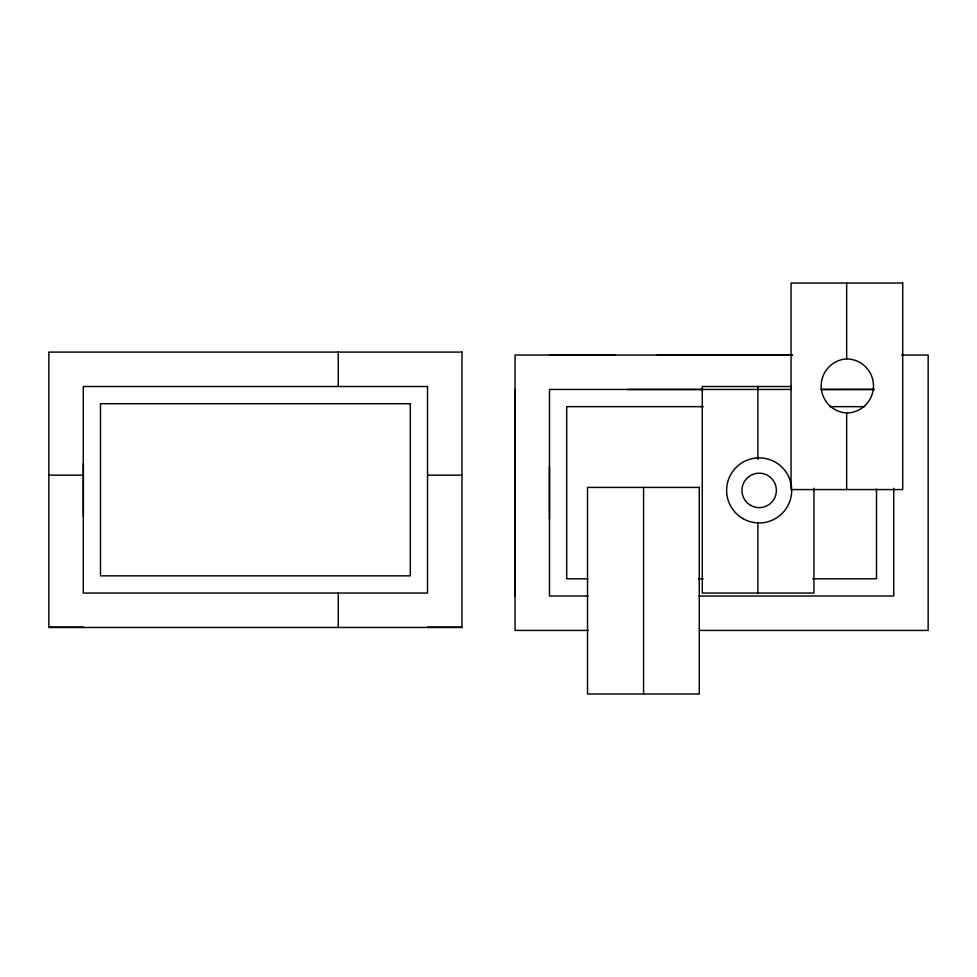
<?xml version="1.0" encoding="UTF-8"?>
<svg xmlns="http://www.w3.org/2000/svg" width="977" height="977" viewBox="0 0 977 977"><rect width="100%" height="100%" fill="white"/><g stroke="black" fill="none" stroke-linecap="round" stroke-linejoin="round"><path stroke-width="1.47" d="M846.668 412.978L847.096 412.966A27.038 27.038 0 0 0 873.487 385.939A27.038 27.038 0 0 0 847.096 358.913L846.693 358.901A27.051 27.051 0 0 0 821.181 386A27.051 27.051 0 0 0 846.668 412.978L846.668 489.575M792.42 355.03L515.062 355.03L515.062 630.421L588.398 630.421M901.6 355.03L928.15 355.03L928.15 630.421L699.471 630.421M549.477 355.042L615.412 355.03M657.252 355.054L792.066 355.042M791.394 386.513L702.268 386.513L702.268 593.051L813.939 593.051L813.939 488.268M791.346 389.444L549.477 389.444L549.477 595.994L588.056 595.994M821.022 389.444L874.439 389.444M627.295 389.481L703.489 389.481M820.643 389.481L873.927 389.457M703.379 406.664L566.697 406.664L566.697 578.787L587.959 578.787M830.12 406.664L864.535 406.664M549.477 466.493L549.477 518.958M48.96 475.164L83.387 475.164M427.523 475.164L461.938 475.164M698.408 578.787L703.379 578.787M812.73 578.787L876.516 578.787L876.516 488.976M699.092 595.994L893.723 595.994L893.723 488.292M48.96 627.124L83.387 627.124M427.523 627.124L461.938 627.124M846.668 358.901L846.668 283.025M757.883 386.513L757.883 459.349M757.883 522.463L757.883 593.051M643.574 487.425L643.574 693.975M515.172 389.444L515.172 595.994M338.25 352.123L338.25 386.538M338.25 593.063L338.25 627.49M83.387 463.025L83.387 516.699M902.711 283.025L791.052 283.025L791.052 489.575L902.711 489.575L902.711 283.025M461.938 352.086L48.85 352.086L48.85 627.478L461.938 627.478L461.938 352.086M427.523 386.513L83.277 386.513L83.277 593.051L427.523 593.051L427.523 386.513M410.303 403.721L100.484 403.721L100.484 575.844L410.303 575.844L410.303 403.721M699.263 487.425L587.531 487.425L587.531 693.975L699.263 693.975L699.263 487.425M742.911 518.579A32.522 32.522 0 0 0 791.7 490.405A32.522 32.522 0 0 0 742.911 462.231A32.522 32.522 0 0 0 742.911 518.579M750.568 505.317A17.207 17.207 0 0 0 776.385 490.405A17.207 17.207 0 0 0 750.568 475.494A17.207 17.207 0 0 0 750.568 505.317"/></g></svg>
